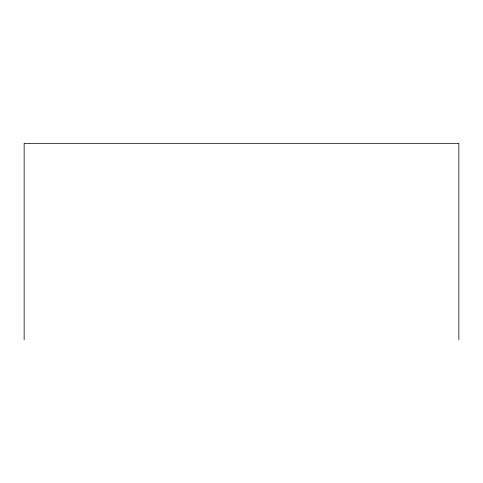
<?xml version="1.0" encoding="UTF-8"?>
<svg xmlns="http://www.w3.org/2000/svg" width="483" height="483" viewBox="0 0 483 483"><rect width="100%" height="100%" fill="white"/><g stroke="black" fill="none" stroke-linecap="round" stroke-linejoin="round"><path stroke-width="0.72" d="M458.85 339.658L458.85 143.342L24.15 143.342L24.15 339.658"/></g></svg>
